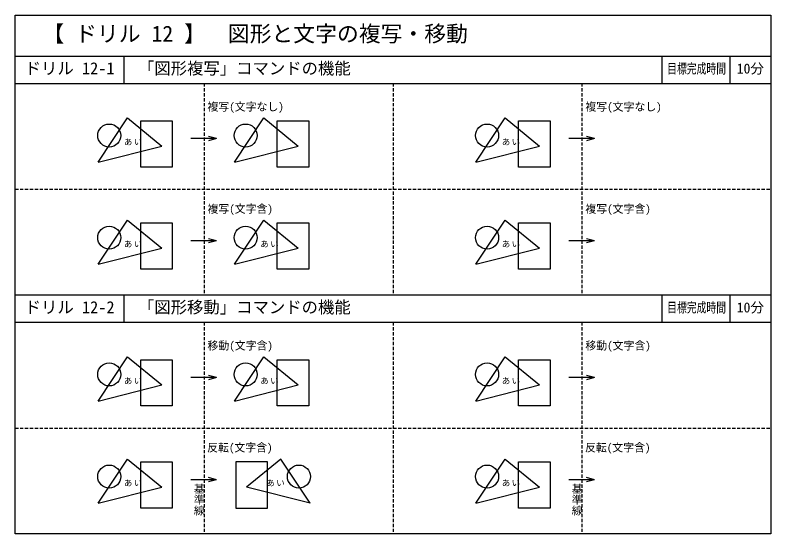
# Model space of a CAD drawing. Units: millimetres, scale not verified. Extents: x -13850 to 13850, y -9500 to 9500.
import ezdxf
from ezdxf.enums import TextEntityAlignment as Align

# ---------------------------------------------------------------- set-up
doc = ezdxf.new("R2010")
doc.units = ezdxf.units.MM
doc.header["$LTSCALE"] = 100
doc.linetypes.add('DASHED1', pattern=[1.8, 1.2, -0.6])
for name, color, linetype in [('0-0', 4, 'Continuous'), ('D-0', 4, 'Continuous'), ('E-0', 4, 'Continuous'), ('F-0', 7, 'Continuous')]:
    doc.layers.add(name, color=color, linetype=linetype)
doc.styles.add('@ＭＳ ゴシック', font='')
doc.styles.add('ＭＳ ゴシック', font='')
doc.styles.get('@ＭＳ ゴシック').set_extended_font_data('@MS Gothic')
doc.styles.get('ＭＳ ゴシック').set_extended_font_data('MS Gothic')

msp = doc.modelspace()

# ---------------------------------------------------------------- linework, layer by layer
at = {"layer": '0-0'}
for p, q in [((3038.4, 4114.9), (5375.4, 4705.6)), ((3038.4, 373.6), (5375.4, 964.3)), ((3038.4, -4635.1), (5375.4, -4044.4)), ((3038.4, -8376.4), (5375.4, -7785.7))]:
    msp.add_line(p, q, dxfattribs=at)
for points in [[(3038.4, 4114.9), (4117, 5732.8), (5375.4, 4705.6)], [(3038.4, 373.6), (4117, 1991.5), (5375.4, 964.3)], [(3038.4, -4635.1), (4117, -3017.2), (5375.4, -4044.4)], [(3038.4, -8376.4), (4117, -6758.5), (5375.4, -7785.7)]]:
    msp.add_lwpolyline(points, dxfattribs=at)
for points in [[(4605, 5630.1), (5760.6, 5630.1), (5760.6, 3935.2), (4605, 3935.2)], [(4605, 1888.8), (5760.6, 1888.8), (5760.6, 193.8), (4605, 193.8)], [(4605, -3119.9), (5760.6, -3119.9), (5760.6, -4814.8), (4605, -4814.8)], [(4605, -6861.2), (5760.6, -6861.2), (5760.6, -8556.2), (4605, -8556.2)]]:
    msp.add_lwpolyline(points, close=True, dxfattribs=at)
for centre in [(3449.3, 5090.8), (3449.3, 1349.5), (3449.3, -3659.2), (3449.3, -7400.5)]:
    msp.add_circle(centre, 421.2, dxfattribs=at)
at = {"layer": 'D-0'}
for p, q in [((-10811.6, -4635.1), (-8474.6, -4044.4)), ((-10811.6, -8376.4), (-8474.6, -7785.7))]:
    msp.add_line(p, q, dxfattribs=at)
for points in [[(-10811.6, -4635.1), (-9733, -3017.2), (-8474.6, -4044.4)], [(-10811.6, -8376.4), (-9733, -6758.5), (-8474.6, -7785.7)]]:
    msp.add_lwpolyline(points, dxfattribs=at)
for points in [[(-9245, -3119.9), (-8089.4, -3119.9), (-8089.4, -4814.8), (-9245, -4814.8)], [(-9245, -6861.2), (-8089.4, -6861.2), (-8089.4, -8556.2), (-9245, -8556.2)]]:
    msp.add_lwpolyline(points, close=True, dxfattribs=at)
for centre in [(-10400.7, -3659.2), (-10400.7, -7400.5)]:
    msp.add_circle(centre, 421.2, dxfattribs=at)
at = {"layer": 'E-0', "color": 6}
for p, q in [((-6468.9, 4975.5), (-6758.7, 5053.1)), ((7381.1, 4975.5), (7091.3, 5053.1)), ((-6468.9, 4975.5), (-7410.5, 4975.5)), ((-6468.9, 4975.5), (-6758.7, 4897.8)), ((7381.1, 4975.5), (6439.5, 4975.5)), ((7381.1, 4975.5), (7091.3, 4897.8)), ((-6468.9, 1234.1), (-7410.5, 1234.1)), ((-6468.9, 1234.1), (-6758.7, 1311.8)), ((-6468.9, 1234.1), (-6758.7, 1156.5)), ((7381.1, 1234.1), (6439.5, 1234.1)), ((7381.1, 1234.1), (7091.3, 1311.8)), ((7381.1, 1234.1), (7091.3, 1156.5)), ((-6468.9, -3774.5), (-7410.5, -3774.5)), ((-6468.9, -3774.5), (-6758.7, -3696.9)), ((-6468.9, -3774.5), (-6758.7, -3852.2)), ((7381.1, -3774.5), (6439.5, -3774.5)), ((7381.1, -3774.5), (7091.3, -3696.9)), ((7381.1, -3774.5), (7091.3, -3852.2)), ((-6468.9, -7515.9), (-6758.7, -7438.2)), ((7381.1, -7515.9), (7091.3, -7438.2)), ((-6468.9, -7515.9), (-7410.5, -7515.9)), ((-6468.9, -7515.9), (-6758.7, -7593.5)), ((7381.1, -7515.9), (6439.5, -7515.9)), ((7381.1, -7515.9), (7091.3, -7593.5))]:
    msp.add_line(p, q, dxfattribs=at)
at = {"layer": 'E-0'}
for p, q in [((-10811.6, 4114.9), (-8474.6, 4705.6)), ((-5811.6, 4114.9), (-3474.6, 4705.6)), ((-10811.6, 373.6), (-8474.6, 964.3)), ((-5811.6, 373.6), (-3474.6, 964.3)), ((-5811.6, -4635.1), (-3474.6, -4044.4)), ((-3038.4, -8376.4), (-5375.4, -7785.7))]:
    msp.add_line(p, q, dxfattribs=at)
for points in [[(-10811.6, 4114.9), (-9733, 5732.8), (-8474.6, 4705.6)], [(-5811.6, 4114.9), (-4733, 5732.8), (-3474.6, 4705.6)], [(-10811.6, 373.6), (-9733, 1991.5), (-8474.6, 964.3)], [(-5811.6, 373.6), (-4733, 1991.5), (-3474.6, 964.3)], [(-5811.6, -4635.1), (-4733, -3017.2), (-3474.6, -4044.4)], [(-3038.4, -8376.4), (-4117, -6758.5), (-5375.4, -7785.7)]]:
    msp.add_lwpolyline(points, dxfattribs=at)
for points in [[(-9245, 5630.1), (-8089.4, 5630.1), (-8089.4, 3935.2), (-9245, 3935.2)], [(-4245, 5630.1), (-3089.4, 5630.1), (-3089.4, 3935.2), (-4245, 3935.2)], [(-9245, 1888.8), (-8089.4, 1888.8), (-8089.4, 193.8), (-9245, 193.8)], [(-4245, 1888.8), (-3089.4, 1888.8), (-3089.4, 193.8), (-4245, 193.8)], [(-4245, -3119.9), (-3089.4, -3119.9), (-3089.4, -4814.8), (-4245, -4814.8)], [(-4605, -6861.2), (-5760.6, -6861.2), (-5760.6, -8556.2), (-4605, -8556.2)]]:
    msp.add_lwpolyline(points, close=True, dxfattribs=at)
for centre in [(-10400.7, 5090.8), (-5400.7, 5090.8), (-10400.7, 1349.5), (-5400.7, 1349.5), (-5400.7, -3659.2), (-3449.3, -7400.5)]:
    msp.add_circle(centre, 421.2, dxfattribs=at)
at = {"layer": 'F-0', "color": 6}
for p, q in [((-13850, 9500), (13850, 9500)), ((-13850, -9500), (-13850, 9500)), ((-13850, 8000), (13850, 8000))]:
    msp.add_line(p, q, dxfattribs=at)
at = {"layer": 'F-0'}
for p, q in [((-9850, 7000), (-9850, 8000)), ((9850, 8000), (9850, 7000)), ((12350, 8000), (12350, 7000)), ((-13850, 7000), (13850, 7000)), ((-13850, -750), (13850, -750)), ((-9850, -1750), (-9850, -750)), ((9850, -750), (9850, -1750)), ((12350, -750), (12350, -1750)), ((-13850, -1750), (13850, -1750))]:
    msp.add_line(p, q, dxfattribs=at)
at = {"layer": 'F-0', "color": 4, "linetype": 'DASHED1'}
for p, q in [((-6925, 7000), (-6925, -750)), ((6925, 7000), (6925, -750)), ((-6925, -1750), (-6925, -9500)), ((6925, -1750), (6925, -9500))]:
    msp.add_line(p, q, dxfattribs=at)
at = {"layer": 'F-0', "linetype": 'DASHED1'}
for p, q in [((0, 7000), (0, -750)), ((-13850, 3125), (13850, 3125)), ((0, -1750), (0, -9500)), ((-13850, -5625), (13850, -5625))]:
    msp.add_line(p, q, dxfattribs=at)
at = {"layer": 'F-0', "color": 6}
msp.add_lwpolyline([(13850, 9500), (13850, -9500), (-13850, -9500)], dxfattribs=at)

# ---------------------------------------------------------------- texts
at = {"layer": '0-0', "color": 7, "char_height": 219.9, "attachment_point": 7, "style": 'ＭＳ ゴシック'}
for insert in [(3988.6, 4731.3), (3988.6, 989.9), (3988.6, -4018.7), (3988.6, -7760.1)]:
    msp.add_mtext('\\T1.17;あい', dxfattribs=dict(at, insert=insert))
at = {"layer": 'D-0', "style": '@ＭＳ ゴシック'}
for p in [(-7340.5, -7642.9), (6509.5, -7642.9)]:
    msp.add_text('基準線', height=293.3, rotation=270, dxfattribs=at).set_placement(p, align=Align.BOTTOM_LEFT)
at = {"layer": 'D-0', "color": 7, "char_height": 219.9, "attachment_point": 7, "style": 'ＭＳ ゴシック'}
for insert in [(-9861.4, -4018.7), (-9861.4, -7760.1)]:
    msp.add_mtext('\\T1.17;あい', dxfattribs=dict(at, insert=insert))
at = {"layer": 'E-0', "style": 'ＭＳ ゴシック'}
for s, p in [('複写(文字なし)', (-6800.8, 5909.5)), ('複写(文字なし)', (7049.2, 5909.5)), ('複写(文字含)', (-6800.8, 2168.2)), ('複写(文字含)', (7049.2, 2168.2)), ('移動(文字含)', (-6800.8, -2840.5)), ('移動(文字含)', (7049.2, -2840.5)), ('反転(文字含)', (-6812.6, -6574.7)), ('反転(文字含)', (7037.4, -6574.7))]:
    msp.add_text(s, height=293.3, dxfattribs=at).set_placement(p, align=Align.BOTTOM_LEFT)
at = {"layer": 'E-0', "color": 7, "char_height": 219.9, "attachment_point": 7, "style": 'ＭＳ ゴシック'}
for insert in [(-9861.4, 4731.3), (-9861.4, 989.9), (-4861.4, 989.9), (-4861.4, -4018.7), (-4638.6, -7760.1)]:
    msp.add_mtext('\\T1.17;あい', dxfattribs=dict(at, insert=insert))
at = {"layer": 'F-0', "style": 'ＭＳ ゴシック'}
for s, height, p in [('【 ドリル 12 】\u3000図形と文字の複写・移動', 586.5, (-12850, 8350)), ('ドリル 12-1', 439.9, (-13500, 7200)), ('「図形複写」コマンドの機能', 439.9, (-9350, 7200)), ('10分', 366.6, (12600, 7250)), ('ドリル 12-2', 439.9, (-13500, -1550)), ('「図形移動」コマンドの機能', 439.9, (-9350, -1550)), ('10分', 366.6, (12600, -1500))]:
    msp.add_text(s, height=height, dxfattribs=at).set_placement(p, align=Align.BOTTOM_LEFT)
at = {"layer": 'F-0', "style": 'ＭＳ ゴシック', "width": 0.7}
for p in [(10050, 7250), (10050, -1500)]:
    msp.add_text('目標完成時間', height=366.6, dxfattribs=at).set_placement(p, align=Align.BOTTOM_LEFT)

doc.saveas('drawing.dxf')
